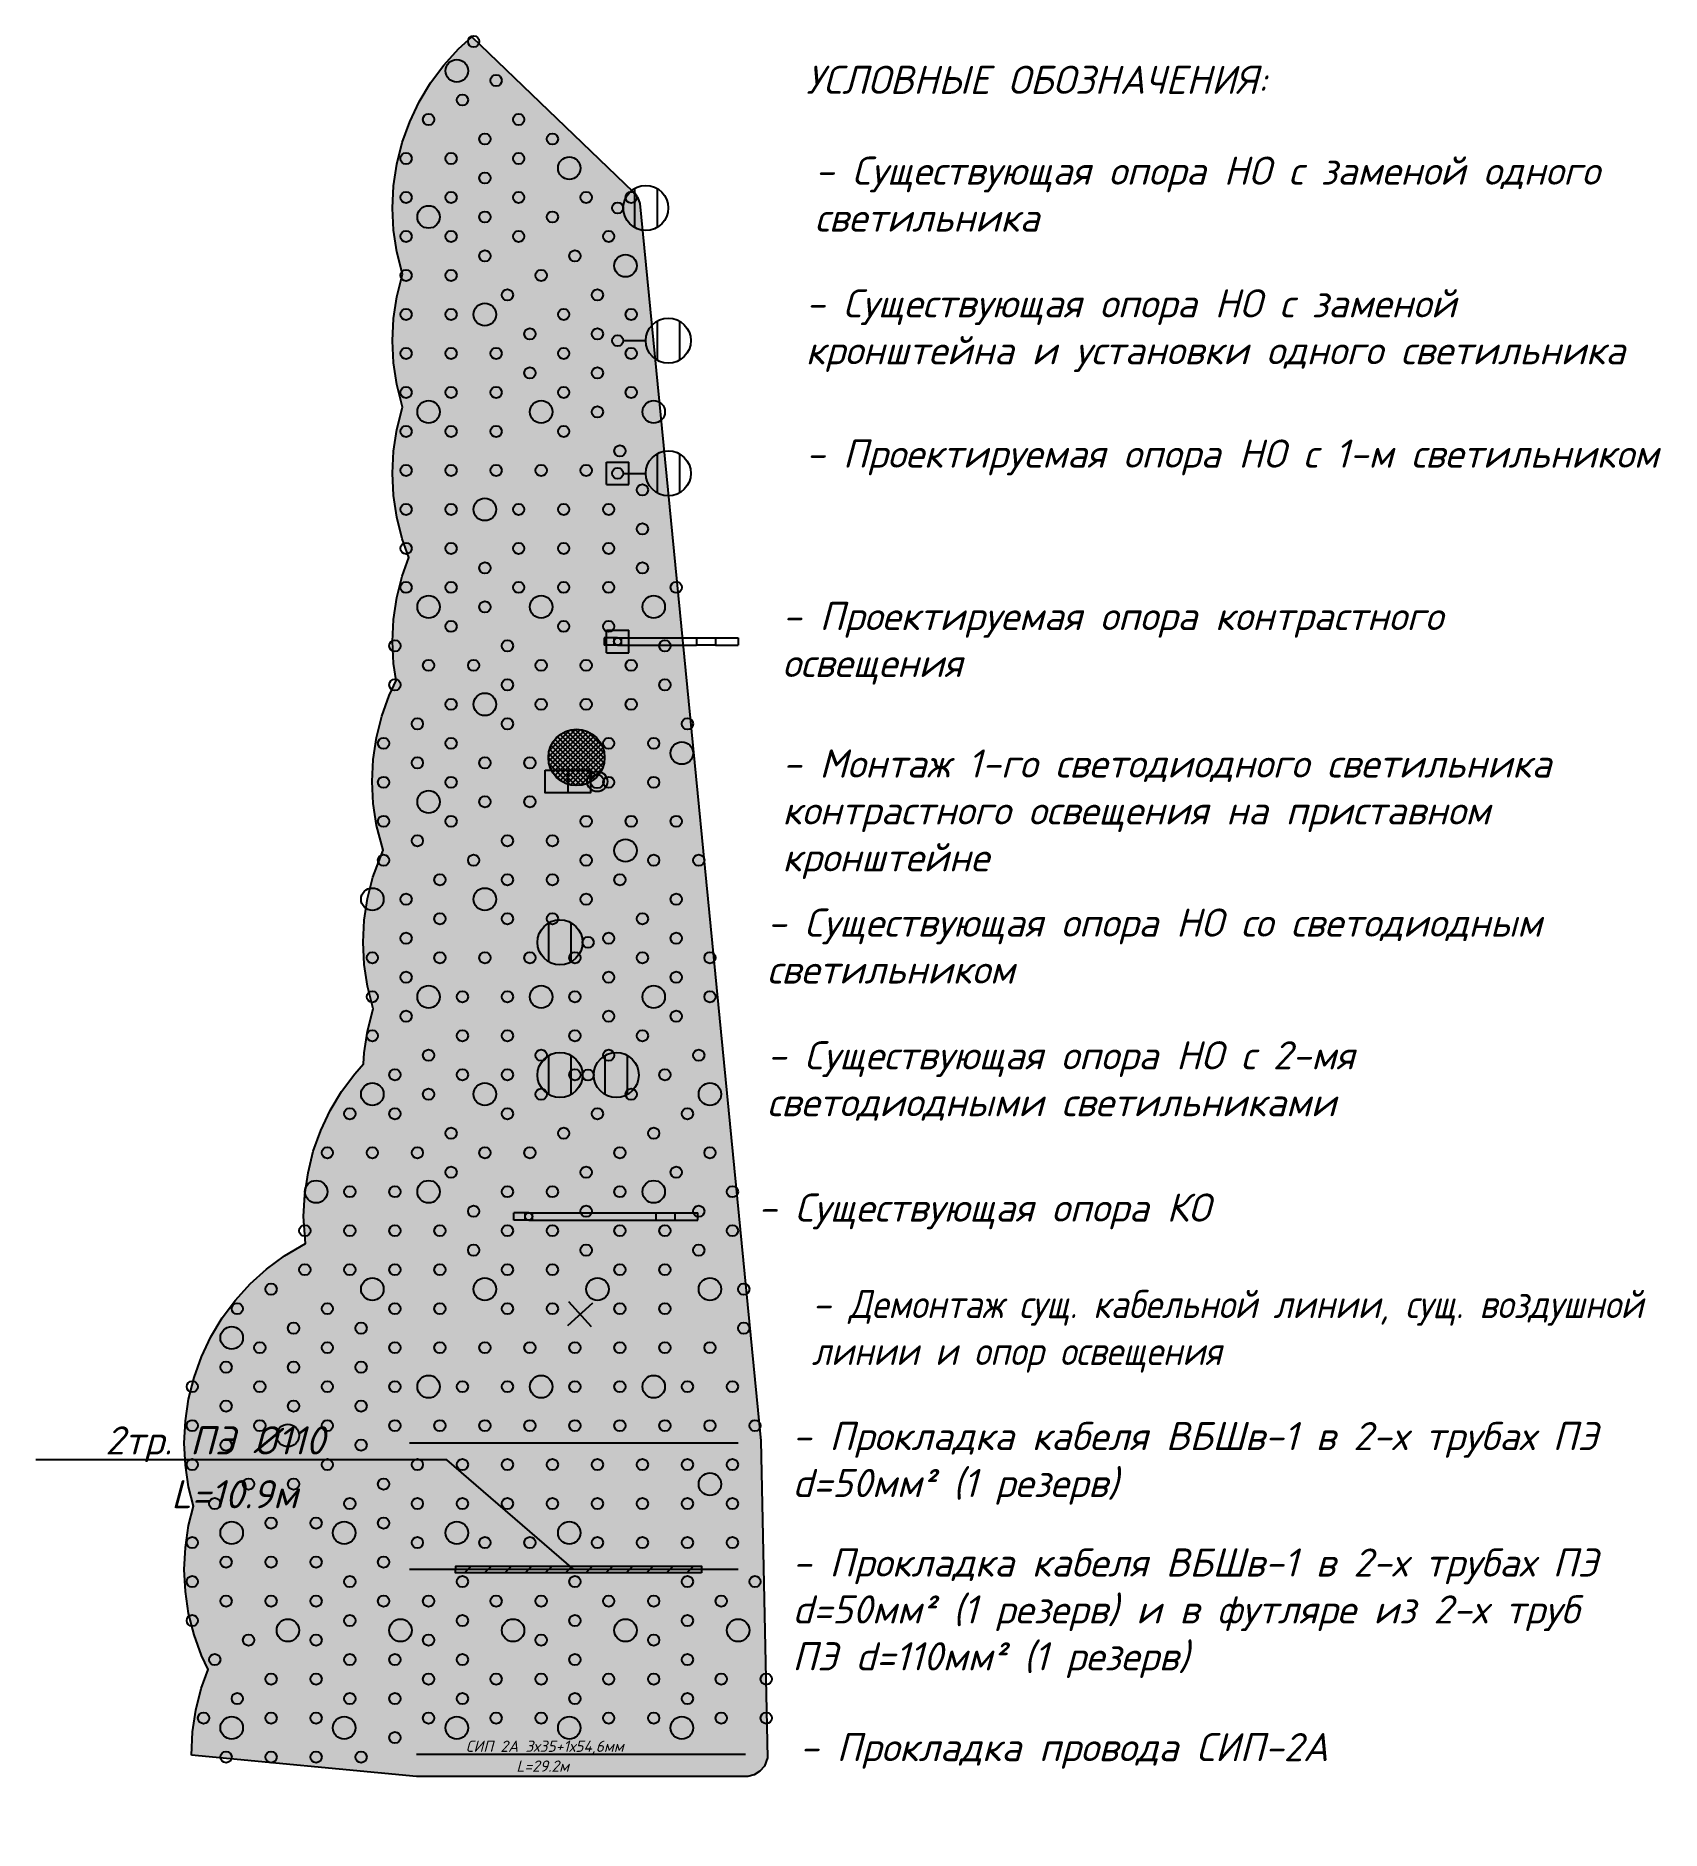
# Model space of a CAD drawing. Extents: x 17765 to 20362, y 13375 to 15893.
# Drawn here: x 20217.1 to 20361.5, y 13375.1 to 13534.5 of the extents above.
import ezdxf
from ezdxf.enums import TextEntityAlignment as Align

# ---------------------------------------------------------------- set-up
doc = ezdxf.new("R2010")
doc.units = 0
doc.layers.get('0').update_dxf_attribs({"linetype": 'CONTINUOUS'})
for name, color, linetype in [('!ТЕКСТ', 7, 'CONTINUOUS'), ('1Х63ММ_ОСВЕЩЕНИЕ', 1, 'КАБЕЛЬ_ОСВЕЩЕНИЯ'), ('PLANTING_FLOWERBEDS', 6, 'Continuous'), ('PLANTING_LAWN', 82, 'Continuous'), ('PLANTING_SHRUBS', 94, 'Continuous'), ('PLANTING_TREES', 3, 'Continuous'), ('ВЫНОСКИ_ТР', 5, 'CONTINUOUS'), ('ТР__ПЭ', 5, 'CONTINUOUS'), ('ТРУБЫ_НО', 5, 'CONTINUOUS'), ('ЭН_ВЛ_НО', 5, 'ОСВЕЩЕНИЕ'), ('ЭН_ДЕМОНТАЖ', 1, 'CONTINUOUS'), ('ЭН_ОПОРА_КО_СИРИУС-4', 1, 'CONTINUOUS'), ('ЭН_ОПОРА_НО_К1_LED', 1, 'CONTINUOUS'), ('ЭН_СУЩ_ОПОРА__ЗАМ__СВЕТ___', 5, 'CONTINUOUS'), ('ЭН_СУЩ_ОПОРА__ЗАМ__СВЕТ__Н', 5, 'CONTINUOUS'), ('ЭН_СУЩ_ОПОРА_К1_LED', 7, 'CONTINUOUS'), ('ЭН_СУЩ_ОПОРА_К2-180_2_LED', 7, 'CONTINUOUS'), ('ЭН_СУЩ_ОПОРА_КО', 7, 'CONTINUOUS'), ('ЭН_СУЩ_ОПОРА_НО_К1-П_LED50', 1, 'CONTINUOUS')]:
    doc.layers.add(name, color=color, linetype=linetype)
doc.styles.add('ISOCPEUR', font='isocpeui.ttf', dxfattribs={"height": 2.5})
doc.styles.get("Standard").update_dxf_attribs({"font": 'isocpeui.ttf', "width": 0.8})
doc.styles.add('ОСНОВНОЙ', font='isocpeui.ttf')
doc.linetypes.add('КАБЕЛЬ_ОСВЕЩЕНИЯ', pattern='A,4,-0.5,["о",STANDARD,S=1,R=0,X=-0.15,Y=-0.3],-1.3', length=5.8)
doc.linetypes.add('ОСВЕЩЕНИЕ', pattern='A,5,-3,[133,ltypeshp.shx,S=1,R=0,X=-1,Y=0],-3,5', length=16)

# ---------------------------------------------------------------- blocks, each defined once
blk = doc.blocks.new('*U502')
at = {"layer": 'ЭН_ДЕМОНТАЖ'}
for points in [[(-0.371, -0.335), (0.371, 0.335)], [(0.335, -0.371), (-0.335, 0.371)]]:
    blk.add_lwpolyline(points, dxfattribs=at)
blk = doc.blocks.new('*U87')
at = {"layer": 'ЭН_ОПОРА_НО_К1_LED'}
for points in [[(1.75, 0.866), (1.75, -0.866)], [(2.75, 0.866), (2.75, -0.866)], [(-0.5, -0.5), (-0.5, 0.5)], [(-0.5, 0.5), (0.5, 0.5)], [(0.25, 0), (1.25, 0)], [(0.5, -0.5), (0.5, 0.5)], [(-0.5, -0.5), (0.5, -0.5)]]:
    blk.add_lwpolyline(points, dxfattribs=at)
for centre, radius in [((2.25, 0), 1), ((0, 0), 0.25)]:
    blk.add_circle(centre, radius, dxfattribs=at)
blk = doc.blocks.new('*U366')
at = {"layer": 'ЭН_СУЩ_ОПОРА__ЗАМ__СВЕТ___'}
for points in [[(1.75, 0.866), (1.75, -0.866)], [(2.75, 0.866), (2.75, -0.866)], [(0.25, 0), (1.25, 0)]]:
    blk.add_lwpolyline(points, dxfattribs=at)
for centre, radius in [((2.25, 0), 1), ((0, 0), 0.25)]:
    blk.add_circle(centre, radius, dxfattribs=at)
blk = doc.blocks.new('*U568')
at = {"layer": 'ЭН_СУЩ_ОПОРА__ЗАМ__СВЕТ__Н'}
for points in [[(0.749, 0.867), (0.751, -0.865)], [(1.749, 0.868), (1.751, -0.864)]]:
    blk.add_lwpolyline(points, dxfattribs=at)
for centre, radius in [((1.25, 0.001), 1), ((0, 0), 0.25)]:
    blk.add_circle(centre, radius, dxfattribs=at)
blk = doc.blocks.new('*U575')
at = {"layer": 'ТР__ПЭ'}
h = blk.add_hatch(dxfattribs=at)
h.set_pattern_fill('ANSI31', color=256, scale=0.2, angle=180, style=0)
h.set_pattern_definition([(225, (-11.01916, 4.2761), (0.449013, -0.449013), [])])
h.paths.add_polyline_path([(0, -0.15), (-10.921, -0.15), (-10.911, 0.151), (0.01, 0.151)])
at = {"layer": 'ВЫНОСКИ_ТР'}
for p, q in [((-11.314, 4.865), (-29.568, 4.865)), ((-5.667, 0), (-11.314, 4.865))]:
    blk.add_line(p, q, dxfattribs=at)
at = {"layer": 'ТР__ПЭ'}
blk.add_lwpolyline([(0, -0.15), (-10.921, -0.15), (-10.911, 0.151), (0.01, 0.151)], close=True, dxfattribs=at)
at = {"color": 180, "flags": 9}
blk.add_attdef('ДЛИНА_ТРУБЫ', (8.059, -5.658), '', height=2.5, dxfattribs=at)
at = {"layer": 'ВЫНОСКИ_ТР', "insert": (-20.741, 3.343), "char_height": 1.25, "width": 23.99893, "attachment_point": 5, "style": 'ISOCPEUR'}
blk.add_mtext('L=10.9м', dxfattribs=at)
at = {"layer": 'ВЫНОСКИ_ТР', "style": 'ISOCPEUR', "flags": 8}
blk.add_attdef('ТРУБА4', text='', height=1.25, dxfattribs=at).set_placement((-21.676, 5.733), align=Align.MIDDLE_CENTER)
blk = doc.blocks.new('*U570')
at = {"layer": 'ЭН_СУЩ_ОПОРА_НО_К1-П_LED50'}
blk.add_lwpolyline([(-2.312, 0.506), (-0.3, 0.506), (-0.3, -0.506), (-2.312, -0.506)], close=True, dxfattribs=at)
blk.add_lwpolyline([(-1.306, 0.506), (-1.306, -0.506)], dxfattribs=at)
for radius in [0.45, 0.3]:
    blk.add_circle((0, 0), radius, dxfattribs=at)
blk = doc.blocks.new('*U376')
at = {"layer": 'ЭН_ОПОРА_КО_СИРИУС-4'}
for points in [[(0, 0.162), (-0.605, 0.162)], [(-0.605, 0.162), (-0.605, -0.162)], [(-0.5, -0.5), (-0.5, 0.5)], [(-0.5, 0.5), (0.5, 0.5)], [(-0.163, 0.162), (-0.163, -0.162)], [(0, 0.162), (3.5, 0.162)], [(0.163, 0.162), (0.163, -0.162)], [(0.5, -0.5), (0.5, 0.5)], [(3.5, 0.162), (3.5, -0.162)], [(3.5, 0.162), (4.352, 0.162)], [(4.352, 0.162), (4.352, -0.162)], [(4.352, 0.162), (5.352, 0.162)], [(5.352, 0.162), (5.352, -0.162)], [(0, -0.162), (-0.605, -0.162)], [(-0.5, -0.5), (0.5, -0.5)], [(0, -0.162), (3.5, -0.162)], [(4.352, -0.162), (3.5, -0.162)], [(4.352, -0.162), (5.352, -0.161)]]:
    blk.add_lwpolyline(points, dxfattribs=at)
at = {"layer": 'ЭН_ОПОРА_КО_СИРИУС-4', "color": 1}
blk.add_circle((0, 0), 0.163, dxfattribs=at)
blk = doc.blocks.new('*U572')
at = {"layer": 'ЭН_СУЩ_ОПОРА_К1_LED', "color": 18}
for points in [[(-1.75, -0.866), (-1.75, 0.866)], [(-0.75, -0.866), (-0.75, 0.866)]]:
    blk.add_lwpolyline(points, dxfattribs=at)
for centre, radius in [((-1.25, 0), 1), ((0, 0), 0.25)]:
    blk.add_circle(centre, radius, dxfattribs=at)
blk = doc.blocks.new('*U573')
at = {"layer": 'ЭН_СУЩ_ОПОРА_КО', "color": 18}
for points in [[(-0.663, -0.163), (-0.663, 0.163)], [(0, 0.163), (-0.663, 0.163)], [(-0.163, -0.163), (-0.163, 0.163)], [(0, 0.163), (7.508, 0.164)], [(0.163, -0.163), (0.163, 0.163)], [(5.663, -0.162), (5.663, 0.164)], [(6.508, -0.162), (6.508, 0.164)], [(7.508, -0.162), (7.508, 0.164)], [(0, -0.163), (-0.663, -0.163)], [(0, -0.163), (7.508, -0.162)]]:
    blk.add_lwpolyline(points, dxfattribs=at)
blk.add_circle((0, 0), 0.163, dxfattribs=at)
blk = doc.blocks.new('*U574')
at = {"layer": 'ЭН_СУЩ_ОПОРА_К2-180_2_LED', "color": 18}
for points in [[(-1.75, -0.866), (-1.75, 0.866)], [(-0.75, -0.866), (-0.75, 0.866)], [(0.75, -0.866), (0.75, 0.866)], [(1.75, -0.866), (1.75, 0.866)]]:
    blk.add_lwpolyline(points, dxfattribs=at)
for centre, radius in [((-1.25, 0), 1), ((1.25, 0), 1), ((0, 0), 0.25)]:
    blk.add_circle(centre, radius, dxfattribs=at)
blk = doc.blocks.new('*U576')
at = {"layer": 'ЭН_ВЛ_НО', "linetype": 'BYBLOCK', "ltscale": 0.5}
blk.add_line((0, 0), (-28.39, -6.96), dxfattribs=at)
at = {"layer": 'ЭН_ВЛ_НО', "insert": (-11.14, -1.63), "char_height": 1, "width": 23.9989, "attachment_point": 5, "rotation": 193.7773, "style": 'ISOCPEUR'}
blk.add_mtext('L=29.2м', dxfattribs=at)
at = {"layer": 'ЭН_ВЛ_НО', "style": 'ISOCPEUR', "flags": 8}
blk.add_attdef('ТРУБА6', text='', height=1, rotation=193.7773, dxfattribs=at).set_placement((-10.9, -3.39), align=Align.MIDDLE_CENTER)

msp = doc.modelspace()

# ---------------------------------------------------------------- hatches: boundary and pattern name
at = {"layer": 'PLANTING_FLOWERBEDS'}
h = msp.add_hatch(dxfattribs=at)
h.set_pattern_fill('ANSI37', color=6, scale=0.1)
edge = h.paths.add_edge_path()
edge.add_arc((20265.156, 13470.373), 2.5, 0, 360)
at = {"layer": 'PLANTING_LAWN'}
h = msp.add_hatch(dxfattribs=at)
h.set_pattern_fill('GRASS', color=82, scale=0.05)
h.paths.add_polyline_path([(20230.95, 13381.74), (20231.04, 13383.79), (20231.33, 13385.73), (20231.81, 13387.64), (20232.42, 13389.34), (20231.83, 13390.58), (20231.17, 13392.43), (20230.69, 13394.33), (20230.41, 13396.27), (20230.31, 13398.23), (20230.41, 13400.19), (20230.69, 13402.13), (20231.12, 13403.85), (20230.69, 13405.56), (20230.41, 13407.5), (20230.31, 13409.46), (20230.41, 13411.42), (20230.69, 13413.37), (20231.17, 13415.27), (20231.83, 13417.12), (20232.67, 13418.89), (20233.68, 13420.58), (20234.85, 13422.15), (20236.17, 13423.61), (20237.62, 13424.92), (20239.2, 13426.09), (20241.07, 13427.19), (20240.91, 13429.58), (20241.01, 13431.54), (20241.3, 13433.48), (20241.77, 13435.39), (20242.43, 13437.24), (20243.27, 13439.01), (20244.28, 13440.69), (20245.45, 13442.27), (20246.24, 13443.14), (20246.29, 13444.12), (20246.58, 13446.06), (20247.09, 13448.05), (20246.58, 13450.04), (20246.29, 13451.99), (20246.19, 13453.95), (20246.29, 13455.91), (20246.58, 13457.85), (20247.05, 13459.75), (20247.97, 13462.13), (20247.38, 13464.34), (20247.1, 13466.28), (20247, 13468.24), (20247.1, 13470.2), (20247.38, 13472.14), (20247.86, 13474.05), (20248.52, 13475.89), (20249.14, 13477.2), (20248.91, 13478.72), (20248.82, 13480.68), (20248.91, 13482.64), (20249.2, 13484.58), (20249.68, 13486.48), (20250.27, 13488.15), (20249.68, 13489.81), (20249.2, 13491.71), (20248.91, 13493.65), (20248.82, 13495.62), (20248.91, 13497.58), (20249.2, 13499.52), (20249.71, 13501.51), (20249.2, 13503.5), (20248.91, 13505.44), (20248.82, 13507.4), (20248.91, 13509.36), (20249.2, 13511.31), (20249.71, 13513.3), (20249.2, 13515.29), (20248.91, 13517.23), (20248.82, 13519.19), (20248.91, 13521.15), (20249.2, 13523.09), (20249.68, 13525), (20250.34, 13526.85), (20251.18, 13528.62), (20252.19, 13530.3), (20253.36, 13531.88), (20254.67, 13533.34), (20255.85, 13534.4), (20270.2, 13520.64), (20270.57, 13520.16), (20270.78, 13519.59), (20281.53, 13409.66), (20282.14, 13381.48), (20281.85, 13380.74), (20281.46, 13380.3), (20280.95, 13379.99), (20280.37, 13379.84), (20250.95, 13379.83)])

# ---------------------------------------------------------------- linework, layer by layer
at = {"layer": '1Х63ММ_ОСВЕЩЕНИЕ', "ltscale": 0.5}
for points in [[(20279.536, 13409.464), (20250.309, 13409.464)], [(20279.536, 13398.232), (20250.309, 13398.232)]]:
    msp.add_lwpolyline(points, dxfattribs=at)
at = {"layer": 'PLANTING_FLOWERBEDS', "color": 6}
msp.add_circle((20265.156, 13470.373), 2.5, dxfattribs=at)
at = {"layer": 'PLANTING_LAWN', "color": 82}
msp.add_lwpolyline([(20230.95, 13381.74), (20231.04, 13383.79), (20231.33, 13385.73), (20231.81, 13387.64), (20232.42, 13389.34), (20231.83, 13390.58), (20231.17, 13392.43), (20230.69, 13394.33), (20230.41, 13396.27), (20230.31, 13398.23), (20230.41, 13400.19), (20230.69, 13402.13), (20231.12, 13403.85), (20230.69, 13405.56), (20230.41, 13407.5), (20230.31, 13409.46), (20230.41, 13411.42), (20230.69, 13413.37), (20231.17, 13415.27), (20231.83, 13417.12), (20232.67, 13418.89), (20233.68, 13420.58), (20234.85, 13422.15), (20236.17, 13423.61), (20237.62, 13424.92), (20239.2, 13426.09), (20241.07, 13427.19), (20240.91, 13429.58), (20241.01, 13431.54), (20241.3, 13433.48), (20241.77, 13435.39), (20242.43, 13437.24), (20243.27, 13439.01), (20244.28, 13440.69), (20245.45, 13442.27), (20246.24, 13443.14), (20246.29, 13444.12), (20246.58, 13446.06), (20247.09, 13448.05), (20246.58, 13450.04), (20246.29, 13451.99), (20246.19, 13453.95), (20246.29, 13455.91), (20246.58, 13457.85), (20247.05, 13459.75), (20247.97, 13462.13), (20247.38, 13464.34), (20247.1, 13466.28), (20247, 13468.24), (20247.1, 13470.2), (20247.38, 13472.14), (20247.86, 13474.05), (20248.52, 13475.89), (20249.14, 13477.2), (20248.91, 13478.72), (20248.82, 13480.68), (20248.91, 13482.64), (20249.2, 13484.58), (20249.68, 13486.48), (20250.27, 13488.15), (20249.68, 13489.81), (20249.2, 13491.71), (20248.91, 13493.65), (20248.82, 13495.62), (20248.91, 13497.58), (20249.2, 13499.52), (20249.71, 13501.51), (20249.2, 13503.5), (20248.91, 13505.44), (20248.82, 13507.4), (20248.91, 13509.36), (20249.2, 13511.31), (20249.71, 13513.3), (20249.2, 13515.29), (20248.91, 13517.23), (20248.82, 13519.19), (20248.91, 13521.15), (20249.2, 13523.09), (20249.68, 13525), (20250.34, 13526.85), (20251.18, 13528.62), (20252.19, 13530.3), (20253.36, 13531.88), (20254.67, 13533.34), (20255.85, 13534.4), (20270.2, 13520.64), (20270.57, 13520.16), (20270.78, 13519.59), (20281.53, 13409.66), (20282.14, 13381.48), (20281.85, 13380.74), (20281.46, 13380.3), (20280.95, 13379.99), (20280.37, 13379.84), (20250.95, 13379.83)], close=True, dxfattribs=at)
at = {"layer": 'PLANTING_SHRUBS'}
for centre in [(20256.018, 13533.983), (20258.018, 13530.519), (20255.018, 13528.787), (20252.018, 13527.055), (20260.018, 13527.055), (20257.018, 13525.323), (20263.018, 13525.323), (20250.018, 13523.59), (20254.018, 13523.59), (20260.018, 13523.59), (20257.018, 13521.858), (20250.018, 13520.126), (20254.018, 13520.126), (20260.018, 13520.126), (20266.018, 13520.126), (20270.018, 13520.126), (20257.018, 13518.394), (20263.018, 13518.394), (20250.018, 13516.662), (20254.018, 13516.662), (20260.018, 13516.662), (20268.018, 13516.662), (20257.018, 13514.93), (20265.018, 13514.93), (20250.018, 13513.198), (20254.018, 13513.198), (20262.018, 13513.198), (20259.018, 13511.466), (20267.018, 13511.466), (20250.018, 13509.734), (20254.018, 13509.734), (20264.018, 13509.734), (20270.018, 13509.734), (20261.018, 13508.002), (20267.018, 13508.002), (20250.018, 13506.27), (20254.018, 13506.27), (20258.018, 13506.27), (20264.018, 13506.27), (20270.018, 13506.27), (20261.018, 13504.538), (20267.018, 13504.538), (20250.018, 13502.806), (20254.018, 13502.806), (20258.018, 13502.806), (20264.018, 13502.806), (20270.018, 13502.806), (20267.018, 13501.074), (20250.018, 13499.342), (20254.018, 13499.342), (20258.018, 13499.342), (20264.018, 13499.342), (20269.018, 13497.61), (20250.018, 13495.878), (20254.018, 13495.878), (20258.018, 13495.878), (20262.018, 13495.878), (20266.018, 13495.878), (20271.018, 13494.146), (20250.018, 13492.414), (20254.018, 13492.414), (20260.018, 13492.414), (20264.018, 13492.414), (20268.018, 13492.414), (20271.018, 13490.682), (20250.018, 13488.949), (20254.018, 13488.949), (20260.018, 13488.949), (20264.018, 13488.949), (20268.018, 13488.949), (20257.018, 13487.217), (20271.018, 13487.217), (20250.018, 13485.485), (20254.018, 13485.485), (20260.018, 13485.485), (20264.018, 13485.485), (20268.018, 13485.485), (20274.018, 13485.485), (20257.018, 13483.753), (20254.018, 13482.021), (20264.018, 13482.021), (20268.018, 13482.021), (20249.018, 13480.289), (20259.018, 13480.289), (20273.018, 13480.289), (20252.018, 13478.557), (20256.018, 13478.557), (20262.018, 13478.557), (20266.018, 13478.557), (20270.018, 13478.557), (20249.018, 13476.825), (20259.018, 13476.825), (20273.018, 13476.825), (20254.018, 13475.093), (20262.018, 13475.093), (20266.018, 13475.093), (20270.018, 13475.093), (20251.018, 13473.361), (20259.018, 13473.361), (20275.018, 13473.361), (20248.018, 13471.629), (20254.018, 13471.629), (20268.018, 13471.629), (20272.018, 13471.629), (20251.018, 13469.897), (20257.018, 13469.897), (20261.018, 13469.897), (20248.018, 13468.165), (20254.018, 13468.165), (20268.018, 13468.165), (20272.018, 13468.165), (20257.018, 13466.433), (20261.018, 13466.433), (20248.018, 13464.701), (20254.018, 13464.701), (20266.018, 13464.701), (20270.018, 13464.701), (20274.018, 13464.701), (20251.018, 13462.969), (20259.018, 13462.969), (20263.018, 13462.969), (20248.018, 13461.237), (20256.018, 13461.237), (20266.018, 13461.237), (20272.018, 13461.237), (20276.018, 13461.237), (20253.018, 13459.505), (20259.018, 13459.505), (20263.018, 13459.505), (20269.018, 13459.505), (20250.018, 13457.773), (20266.018, 13457.773), (20274.018, 13457.773), (20253.018, 13456.04), (20259.018, 13456.04), (20263.018, 13456.04), (20271.018, 13456.04), (20250.018, 13454.308), (20268.018, 13454.308), (20274.018, 13454.308), (20247.018, 13452.576), (20253.018, 13452.576), (20257.018, 13452.576), (20261.018, 13452.576), (20265.018, 13452.576), (20271.018, 13452.576), (20277.018, 13452.576), (20250.018, 13450.844), (20268.018, 13450.844), (20274.018, 13450.844), (20247.018, 13449.112), (20255.018, 13449.112), (20259.018, 13449.112), (20265.018, 13449.112), (20277.018, 13449.112), (20250.018, 13447.38), (20268.018, 13447.38), (20274.018, 13447.38), (20247.018, 13445.648), (20255.018, 13445.648), (20259.018, 13445.648), (20265.018, 13445.648), (20271.018, 13445.648), (20252.018, 13443.916), (20262.018, 13443.916), (20268.018, 13443.916), (20276.018, 13443.916), (20249.018, 13442.184), (20255.018, 13442.184), (20259.018, 13442.184), (20265.018, 13442.184), (20273.018, 13442.184), (20252.018, 13440.452), (20262.018, 13440.452), (20270.018, 13440.452), (20245.018, 13438.72), (20249.018, 13438.72), (20259.018, 13438.72), (20267.018, 13438.72), (20275.018, 13438.72), (20254.018, 13436.988), (20264.018, 13436.988), (20272.018, 13436.988), (20243.018, 13435.256), (20247.018, 13435.256), (20251.018, 13435.256), (20257.018, 13435.256), (20261.018, 13435.256), (20269.018, 13435.256), (20277.018, 13435.256), (20254.018, 13433.524), (20266.018, 13433.524), (20274.018, 13433.524), (20245.018, 13431.792), (20249.018, 13431.792), (20259.018, 13431.792), (20263.018, 13431.792), (20269.018, 13431.792), (20279.018, 13431.792), (20256.018, 13430.06), (20266.018, 13430.06), (20276.018, 13430.06), (20241.018, 13428.328), (20245.018, 13428.328), (20249.018, 13428.328), (20253.018, 13428.328), (20259.018, 13428.328), (20263.018, 13428.328), (20269.018, 13428.328), (20273.018, 13428.328), (20279.018, 13428.328), (20256.018, 13426.596), (20266.018, 13426.596), (20276.018, 13426.596), (20241.018, 13424.864), (20245.018, 13424.864), (20249.018, 13424.864), (20253.018, 13424.864), (20259.018, 13424.864), (20263.018, 13424.864), (20269.018, 13424.864), (20273.018, 13424.864), (20238.018, 13423.132), (20280.018, 13423.132), (20235.018, 13421.399), (20243.018, 13421.399), (20249.018, 13421.399), (20253.018, 13421.399), (20259.018, 13421.399), (20263.018, 13421.399), (20269.018, 13421.399), (20273.018, 13421.399), (20240.018, 13419.667), (20246.018, 13419.667), (20280.018, 13419.667), (20237.018, 13417.935), (20243.018, 13417.935), (20249.018, 13417.935), (20253.018, 13417.935), (20257.018, 13417.935), (20261.018, 13417.935), (20265.018, 13417.935), (20269.018, 13417.935), (20273.018, 13417.935), (20277.018, 13417.935), (20234.018, 13416.203), (20240.018, 13416.203), (20246.018, 13416.203), (20231.018, 13414.471), (20237.018, 13414.471), (20243.018, 13414.471), (20249.018, 13414.471), (20255.018, 13414.471), (20259.018, 13414.471), (20265.018, 13414.471), (20269.018, 13414.471), (20275.018, 13414.471), (20279.018, 13414.471), (20234.018, 13412.739), (20240.018, 13412.739), (20246.018, 13412.739), (20231.018, 13411.007), (20237.018, 13411.007), (20243.018, 13411.007), (20249.018, 13411.007), (20253.018, 13411.007), (20257.018, 13411.007), (20261.018, 13411.007), (20265.018, 13411.007), (20269.018, 13411.007), (20273.018, 13411.007), (20277.018, 13411.007), (20281.018, 13411.007), (20234.018, 13409.275), (20246.018, 13409.275), (20231.018, 13407.543), (20243.018, 13407.543), (20251.018, 13407.543), (20255.018, 13407.543), (20259.018, 13407.543), (20263.018, 13407.543), (20267.018, 13407.543), (20271.018, 13407.543), (20275.018, 13407.543), (20279.018, 13407.543), (20236.018, 13405.811), (20240.018, 13405.811), (20248.018, 13405.811), (20233.018, 13404.079), (20245.018, 13404.079), (20251.018, 13404.079), (20255.018, 13404.079), (20259.018, 13404.079), (20263.018, 13404.079), (20267.018, 13404.079), (20271.018, 13404.079), (20275.018, 13404.079), (20279.018, 13404.079), (20238.018, 13402.347), (20242.018, 13402.347), (20248.018, 13402.347), (20231.018, 13400.615), (20251.018, 13400.615), (20257.018, 13400.615), (20261.018, 13400.615), (20267.018, 13400.615), (20271.018, 13400.615), (20275.018, 13400.615), (20279.018, 13400.615), (20234.018, 13398.883), (20238.018, 13398.883), (20242.018, 13398.883), (20248.018, 13398.883), (20231.018, 13397.151), (20245.018, 13397.151), (20255.018, 13397.151), (20265.018, 13397.151), (20275.018, 13397.151), (20281.018, 13397.151), (20234.018, 13395.419), (20238.018, 13395.419), (20242.018, 13395.419), (20248.018, 13395.419), (20252.018, 13395.419), (20258.018, 13395.419), (20262.018, 13395.419), (20268.018, 13395.419), (20272.018, 13395.419), (20278.018, 13395.419), (20231.018, 13393.687), (20245.018, 13393.687), (20255.018, 13393.687), (20265.018, 13393.687), (20275.018, 13393.687), (20236.018, 13391.955), (20242.018, 13391.955), (20252.018, 13391.955), (20262.018, 13391.955), (20272.018, 13391.955), (20233.018, 13390.223), (20245.018, 13390.223), (20249.018, 13390.223), (20255.018, 13390.223), (20265.018, 13390.223), (20275.018, 13390.223), (20238.018, 13388.491), (20242.018, 13388.491), (20252.018, 13388.491), (20258.018, 13388.491), (20262.018, 13388.491), (20268.018, 13388.491), (20272.018, 13388.491), (20278.018, 13388.491), (20282.018, 13388.491), (20235.018, 13386.758), (20245.018, 13386.758), (20249.018, 13386.758), (20255.018, 13386.758), (20265.018, 13386.758), (20275.018, 13386.758), (20232.018, 13385.026), (20238.018, 13385.026), (20242.018, 13385.026), (20252.018, 13385.026), (20258.018, 13385.026), (20262.018, 13385.026), (20268.018, 13385.026), (20272.018, 13385.026), (20278.018, 13385.026), (20282.018, 13385.026), (20249.018, 13383.294), (20234.018, 13381.562), (20238.018, 13381.562), (20242.018, 13381.562), (20246.018, 13381.562)]:
    msp.add_circle(centre, 0.5, dxfattribs=at)
at = {"layer": 'PLANTING_TREES'}
for centre in [(20254.518, 13531.385), (20264.518, 13522.724), (20252.018, 13518.394), (20269.518, 13514.064), (20257.018, 13509.734), (20252.018, 13501.074), (20262.018, 13501.074), (20272.018, 13501.074), (20257.018, 13492.414), (20252.018, 13483.753), (20262.018, 13483.753), (20272.018, 13483.753), (20257.018, 13475.093), (20274.518, 13470.763), (20252.018, 13466.433), (20269.518, 13462.103), (20247.018, 13457.773), (20257.018, 13457.773), (20252.018, 13449.112), (20262.018, 13449.112), (20272.018, 13449.112), (20247.018, 13440.452), (20257.018, 13440.452), (20277.018, 13440.452), (20242.018, 13431.792), (20252.018, 13431.792), (20272.018, 13431.792), (20247.018, 13423.132), (20257.018, 13423.132), (20267.018, 13423.132), (20277.018, 13423.132), (20234.518, 13418.801), (20252.018, 13414.471), (20262.018, 13414.471), (20272.018, 13414.471), (20239.518, 13410.141), (20277.018, 13405.811), (20234.518, 13401.481), (20244.518, 13401.481), (20254.518, 13401.481), (20264.518, 13401.481), (20239.518, 13392.821), (20249.518, 13392.821), (20259.518, 13392.821), (20269.518, 13392.821), (20279.518, 13392.821), (20234.518, 13384.16), (20244.518, 13384.16), (20254.518, 13384.16), (20264.518, 13384.16), (20274.518, 13384.16)]:
    msp.add_circle(centre, 1, dxfattribs=at)
at = {"layer": 'ЭН_ВЛ_НО', "linetype": 'BYBLOCK', "ltscale": 0.3}
msp.add_line((20250.948, 13381.83), (20280.175, 13381.83), dxfattribs=at)

# ---------------------------------------------------------------- block references
at = {"ltscale": 0.5}
ref = msp.add_blockref('*U576', (20250.948, 13381.83), dxfattribs=dict(at, rotation=166.2227036231754))
ref.add_attrib('ТРУБА6', 'СИП 2А 3х35+1х54,6мм', dxfattribs={"layer": 'ЭН_ВЛ_НО', "height": 1, "style": 'ISOCPEUR'}).set_placement((20262.342, 13382.522), align=Align.MIDDLE_CENTER)
at = {"layer": 'ТРУБЫ_НО'}
ref = msp.add_blockref('*U575', (20276.256, 13398.231), dxfattribs=dict(at, xscale=2, yscale=2, zscale=2))
ref.add_attrib('ТРУБА4', '2тр. ПЭ %%C110', dxfattribs={"layer": 'ВЫНОСКИ_ТР', "height": 2.5, "style": 'ISOCPEUR', "flags": 8}).set_placement((20233.038, 13409.696), align=Align.MIDDLE_CENTER)
at = {"layer": 'ЭН_ДЕМОНТАЖ', "xscale": 3, "yscale": 3, "zscale": 3}
msp.add_blockref('*U502', (20265.492, 13420.898), dxfattribs=at)
at = {"layer": 'ЭН_ОПОРА_КО_СИРИУС-4', "color": 3, "xscale": 2, "yscale": 2, "zscale": 2}
msp.add_blockref('*U376', (20268.816, 13480.678), dxfattribs=at)
at = {"layer": 'ЭН_ОПОРА_НО_К1_LED', "xscale": 2, "yscale": 2, "zscale": 2}
msp.add_blockref('*U87', (20268.816, 13495.615), dxfattribs=at)
at = {"layer": 'ЭН_СУЩ_ОПОРА__ЗАМ__СВЕТ___', "xscale": 2, "yscale": 2, "zscale": 2}
msp.add_blockref('*U366', (20268.816, 13507.404), dxfattribs=at)
at = {"layer": 'ЭН_СУЩ_ОПОРА__ЗАМ__СВЕТ__Н', "xscale": 2, "yscale": 2, "zscale": 2}
msp.add_blockref('*U568', (20268.816, 13519.193), dxfattribs=at)
at = {"layer": 'ЭН_СУЩ_ОПОРА_К1_LED', "xscale": 2, "yscale": 2, "zscale": 2}
msp.add_blockref('*U572', (20266.192, 13453.946), dxfattribs=at)
at = {"layer": 'ЭН_СУЩ_ОПОРА_К2-180_2_LED', "xscale": 2, "yscale": 2, "zscale": 2}
msp.add_blockref('*U574', (20266.192, 13442.157), dxfattribs=at)
at = {"layer": 'ЭН_СУЩ_ОПОРА_КО', "color": 3, "xscale": 2, "yscale": 2, "zscale": 2}
msp.add_blockref('*U573', (20260.911, 13429.582), dxfattribs=at)
at = {"layer": 'ЭН_СУЩ_ОПОРА_НО_К1-П_LED50', "xscale": 2, "yscale": 2, "zscale": 2}
msp.add_blockref('*U570', (20266.999, 13468.24), dxfattribs=at)

# ---------------------------------------------------------------- texts
at = {"layer": '!ТЕКСТ', "color": 7, "linetype": 'CONTINUOUS', "style": 'ОСНОВНОЙ'}
msp.add_text('УСЛОВНЫЕ ОБОЗНАЧЕНИЯ:', height=2.5, dxfattribs=at).set_placement((20285.559, 13529.332))
at = {"layer": '!ТЕКСТ', "char_height": 2.5, "attachment_point": 1, "style": 'ОСНОВНОЙ'}
for s, insert, width in [('- Существующая опора НО с заменой одного светильника', (20286.334, 13523.759), 71.79417), ('- Существующая опора НО с заменой кронштейна и установки одного светильника', (20285.528, 13511.97), 77.29585), ('- Проектируемая опора НО с 1-м светильником', (20285.528, 13498.619), 71.79417), ('- Проектируемая опора контрастного освещения ', (20283.453, 13484.186), 71.79417), ('- Монтаж 1-го светодиодного светильника контрастного освещения на приставном кронштейне', (20283.453, 13471.085), 71.79417), ('- Существующая опора НО со светодиодным светильником', (20282.097, 13456.95), 71.79417), ('- Существующая опора НО с 2-мя светодиодными светильниками', (20282.097, 13445.161), 71.79417), ('- Существующая опора КО ', (20281.26, 13431.631), 71.79417), ('- {\\W0.9;\\C256;\\c0;Демонтаж сущ. кабельной линии, сущ. воздушной линии и опор освещения}', (20286.063, 13423.059), 81.91477), ('- Прокладка кабеля ВБШв-1 в 2-х трубах ПЭ d=50мм² (1 резерв) ', (20284.331, 13411.329), 71.79417), ('- Прокладка кабеля ВБШв-1 в 2-х трубах ПЭ d=50мм² (1 резерв) и в футляре из 2-х труб ПЭ d=110мм² (1 резерв) ', (20284.331, 13400.096), 71.79417), ('- Прокладка провода СИП-2А', (20284.97, 13383.695), 71.79417)]:
    msp.add_mtext(s, dxfattribs=dict(at, insert=insert, width=width))

doc.saveas('drawing.dxf')
